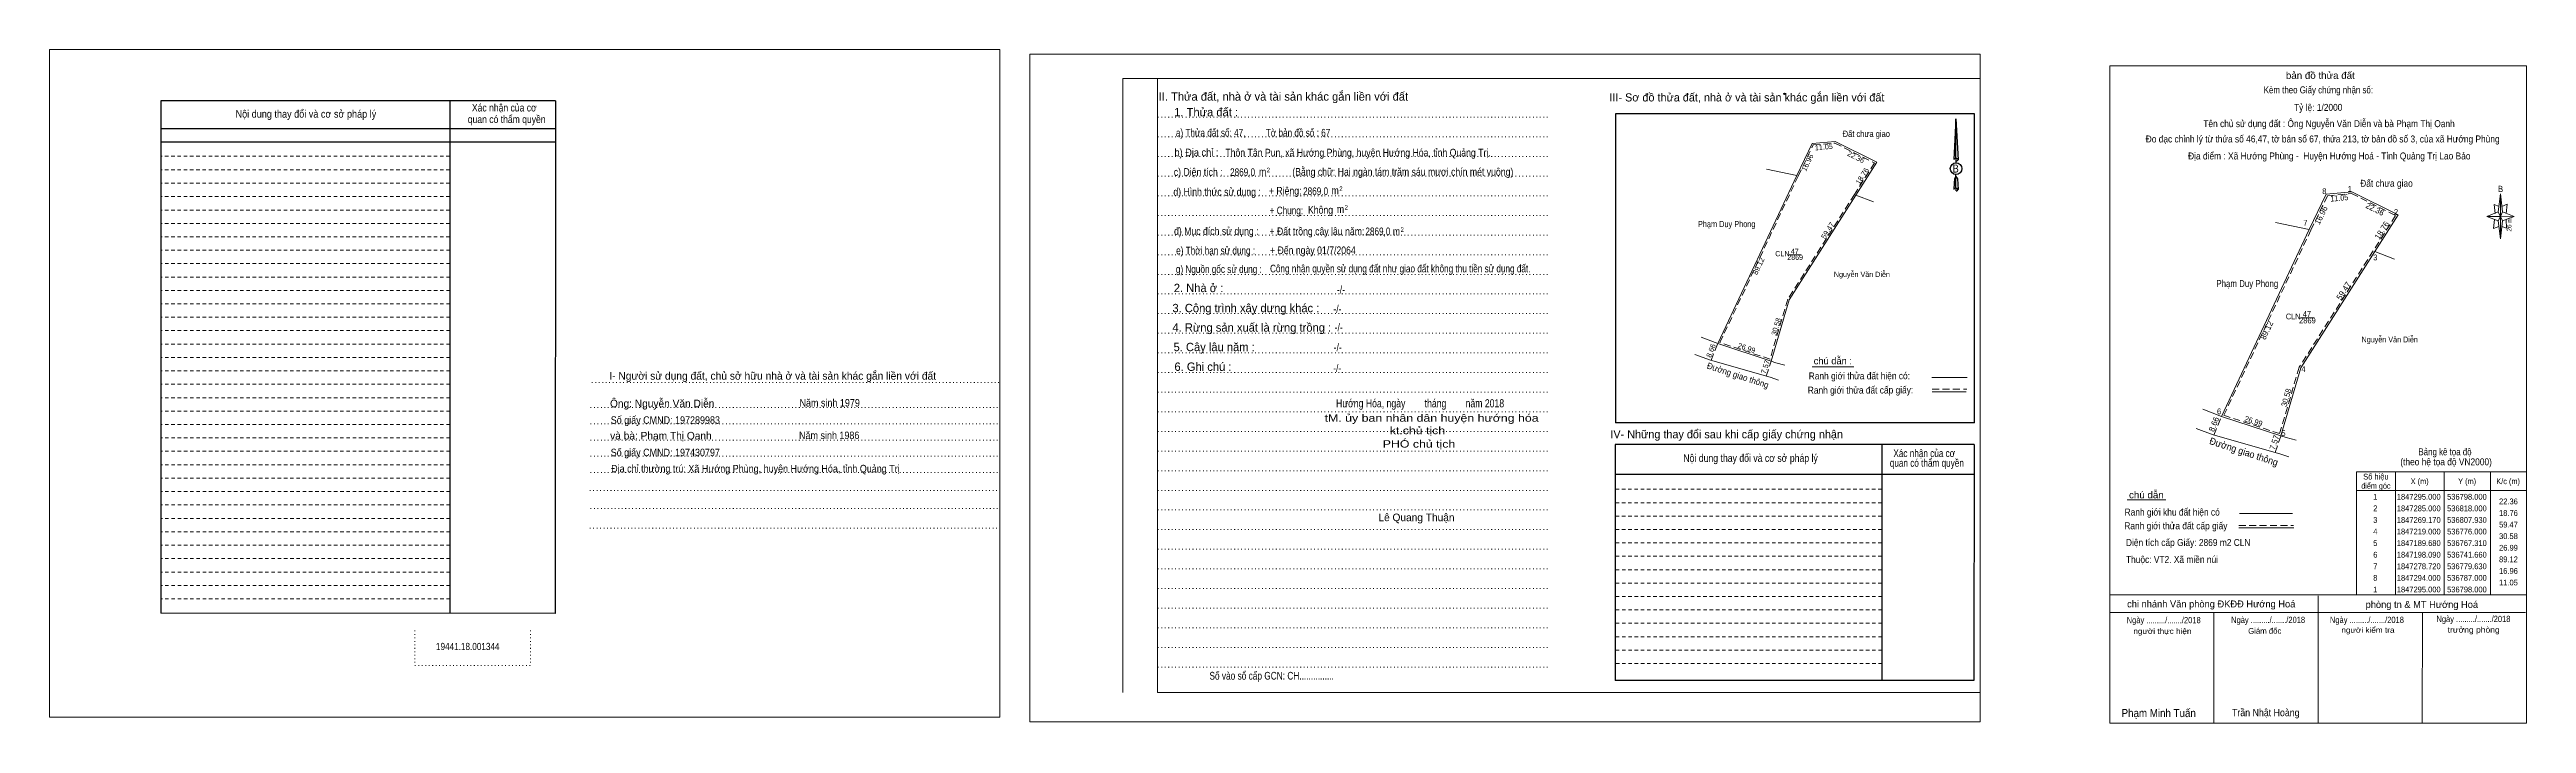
# Model space of a CAD drawing. Header units: metres. Extents: x 535804 to 536873, y 1847066 to 1847356.
import ezdxf
from ezdxf.enums import TextEntityAlignment as Align

# ---------------------------------------------------------------- set-up
doc = ezdxf.new("R2010")
doc.units = ezdxf.units.M
doc.header["$PDMODE"] = 32
doc.header["$PDSIZE"] = 0.5
for name, pattern in [('DOTTED', [1.5, 0.3, -1.2]), ('MEDIUM_DASHED', [4.5, 3, -1.5]), ('SHORT_DASHED', [2.7, 1.5, -1.2])]:
    doc.linetypes.add(name, pattern=pattern)
for name, color, linetype, lineweight in [('1', 7, 'DOTTED', 13), ('17', 7, 'Continuous', 13), ('18', 7, 'Continuous', 25), ('2', 7, 'SHORT_DASHED', 13), ('28', 7, 'Continuous', 25), ('55', 7, 'Continuous', 13), ('6', 7, 'Continuous', 13), ('63', 7, 'Continuous', 13)]:
    doc.layers.add(name, color=color, linetype=linetype, lineweight=lineweight)
doc.layers.add('7', color=7, linetype='Continuous')

msp = doc.modelspace()

# ---------------------------------------------------------------- linework, layer by layer
at = {"layer": '1', "linetype": 'Continuous'}
for p, q in [((536267.23, 1847343.93), (536637.43, 1847343.93)), ((536267.23, 1847343.93), (536267.23, 1847078.93)), ((536637.43, 1847343.93), (536637.43, 1847076.71))]:
    msp.add_line(p, q, dxfattribs=at)
at = {"layer": '1'}
for p, q in [((536282.23, 1847343.93), (536282.23, 1847078.93)), ((536282.23, 1847343.93), (536282.23, 1847078.93)), ((536282.37, 1847327.13), (536451.45, 1847327.13)), ((536282.37, 1847318.65), (536451.45, 1847318.65)), ((536282.37, 1847310.19), (536451.45, 1847310.19)), ((536282.37, 1847301.73), (536451.45, 1847301.73)), ((536282.37, 1847293.25), (536451.45, 1847293.25)), ((536282.37, 1847284.77), (536451.45, 1847284.77)), ((536282.37, 1847276.29), (536451.45, 1847276.29)), ((536282.37, 1847267.85), (536451.45, 1847267.85)), ((536282.37, 1847259.35), (536451.45, 1847259.35)), ((536282.37, 1847250.89), (536451.45, 1847250.89)), ((536282.37, 1847242.41), (536451.45, 1847242.41)), ((536282.37, 1847233.95), (536451.45, 1847233.95)), ((536282.37, 1847225.47), (536451.45, 1847225.47)), ((536282.37, 1847217.01), (536451.45, 1847217.01)), ((536037.93, 1847212.71), (536214.05, 1847212.71)), ((536282.37, 1847208.53), (536451.45, 1847208.53)), ((536037.35, 1847201.89), (536213.45, 1847201.89)), ((536037.35, 1847194.89), (536213.45, 1847194.89)), ((536282.37, 1847200.05), (536451.45, 1847200.05)), ((536037.35, 1847187.89), (536213.45, 1847187.89)), ((536282.37, 1847191.57), (536451.45, 1847191.57)), ((536282.37, 1847183.11), (536451.45, 1847183.11)), ((536037.35, 1847180.91), (536213.45, 1847180.91)), ((536037.35, 1847173.89), (536213.45, 1847173.89)), ((536282.37, 1847174.65), (536451.45, 1847174.65)), ((536037.01, 1847166.17), (536213.11, 1847166.17)), ((536282.37, 1847166.17), (536451.45, 1847166.17)), ((536037.35, 1847158.27), (536213.45, 1847158.27)), ((536282.37, 1847157.69), (536451.45, 1847157.69)), ((536037.01, 1847149.85), (536213.11, 1847149.85)), ((536282.37, 1847149.23), (536451.45, 1847149.23)), ((536282.37, 1847140.77), (536451.45, 1847140.77)), ((536282.37, 1847132.29), (536451.45, 1847132.29)), ((536282.37, 1847123.81), (536451.45, 1847123.81)), ((536282.37, 1847115.33), (536451.45, 1847115.33)), ((535961.49, 1847105.65), (535961.49, 1847090.63)), ((536011.45, 1847105.65), (536011.45, 1847090.63)), ((536282.37, 1847106.89), (536451.45, 1847106.89)), ((536282.37, 1847098.41), (536451.45, 1847098.41)), ((535961.49, 1847090.63), (536011.45, 1847090.63)), ((536282.37, 1847089.93), (536451.45, 1847089.93))]:
    msp.add_line(p, q, dxfattribs=at)
at = {"layer": '1', "linetype": 'Continuous'}
for points in [[(535803.67, 1847068.35), (536214.07, 1847068.35), (536214.07, 1847356.35), (535803.67, 1847356.35)], [(535803.67, 1847356.35), (536214.07, 1847356.35), (536214.07, 1847068.35), (535803.67, 1847068.35)], [(535803.67, 1847068.35), (536214.07, 1847068.35), (536214.07, 1847356.35), (535803.67, 1847356.35)], [(536227.03, 1847066.33), (536637.43, 1847066.33), (536637.43, 1847354.33), (536227.03, 1847354.33)], [(536282.23, 1847343.93), (536637.43, 1847343.93), (536637.43, 1847078.93), (536282.23, 1847078.93)]]:
    msp.add_lwpolyline(points, close=True, dxfattribs=at)
at = {"layer": '1', "linetype": 'MEDIUM_DASHED'}
msp.add_lwpolyline([(536797.86, 1847294.23), (536816.92, 1847284.7), (536807.3, 1847269.57), (536775.31, 1847219.31), (536766.81, 1847190.63), (536742.7, 1847198.54), (536780.31, 1847278.4), (536787.49, 1847293.29)], close=True, dxfattribs=at)
at = {"layer": '17'}
msp.add_line((536700.94, 1847162.06), (536717.62, 1847162.06), dxfattribs=at)
for points in [[(536783.44, 1847065.64), (536783.44, 1847065.7), (536783.48, 1847120.58)], [(536738.44, 1847065.68), (536738.44, 1847065.7), (536738.48, 1847113.5)], [(536828.44, 1847065.6), (536828.44, 1847065.7), (536828.48, 1847113.5)]]:
    msp.add_lwpolyline(points, dxfattribs=at)
at = {"layer": '18'}
for p, q in [((536627.05, 1847326.53), (536627.99, 1847308.85)), ((536627.05, 1847326.53), (536627.99, 1847308.85)), ((536627.05, 1847326.53), (536627.99, 1847308.85)), ((536626.29, 1847311.61), (536626.13, 1847308.89)), ((536627.05, 1847309.45), (536627.05, 1847308.77)), ((536627.05, 1847308.77), (536627.05, 1847308.25)), ((536627.05, 1847308.25), (536627.05, 1847307.57)), ((536627.05, 1847308.25), (536627.05, 1847307.57)), ((536627.05, 1847308.25), (536627.05, 1847307.57)), ((536627.05, 1847301.61), (536627.05, 1847302.41)), ((536627.05, 1847301.61), (536627.05, 1847302.41)), ((536627.05, 1847301.61), (536627.05, 1847302.41)), ((536627.05, 1847301.61), (536627.77, 1847300.65)), ((536627.05, 1847301.61), (536627.77, 1847300.65)), ((536627.05, 1847301.61), (536627.77, 1847300.65)), ((536627.77, 1847300.65), (536627.99, 1847296.01)), ((536627.77, 1847300.65), (536627.99, 1847296.01)), ((536627.77, 1847300.65), (536627.99, 1847296.01)), ((536627.99, 1847308.85), (536627.99, 1847308.89)), ((536627.05, 1847296.61), (536627.05, 1847295.93)), ((536627.05, 1847295.93), (536627.05, 1847295.41)), ((536627.99, 1847296.01), (536627.99, 1847296.05))]:
    msp.add_line(p, q, dxfattribs=at)
for points in [[(536627.05, 1847309.45), (536627.05, 1847326.53), (536626.29, 1847311.61)], [(536627.05, 1847296.61), (536627.05, 1847301.61), (536626.41, 1847300.65), (536626.29, 1847298.77), (536626.13, 1847296.05)]]:
    msp.add_lwpolyline(points, dxfattribs=at)
msp.add_ellipse((536627.085, 1847304.97), major_axis=(0, 2.516), ratio=0.983453, dxfattribs=at)
for centre, start_param, end_param in [((536627.086, 1847308.847), 1.57079633, 3.07445202), ((536627.086, 1847308.847), 0.06714063, 1.57079633), ((536627.086, 1847308.847), 4.71238898, 6.28318531), ((536627.086, 1847296.006), 2.49106941, 3.07427841), ((536627.086, 1847296.006), 1.57079633, 2.49106941), ((536627.086, 1847296.006), 0.06714063, 1.57079633), ((536627.086, 1847296.006), 4.71238898, 6.28318531)]:
    msp.add_ellipse(centre, major_axis=(0.907, 0), ratio=0.655448, start_param=start_param, end_param=end_param, dxfattribs=at)
at = {"layer": '2', "linetype": 'Continuous', "lineweight": 25}
for p, q in [((536022.21, 1847334.25), (535851.67, 1847334.25)), ((535851.67, 1847334.25), (535851.67, 1847113.21)), ((535976.53, 1847334.25), (535976.59, 1847113.05)), ((536022.21, 1847322.19), (535851.89, 1847322.19)), ((536022.21, 1847316.41), (535851.89, 1847316.41))]:
    msp.add_line(p, q, dxfattribs=at)
at = {"layer": '2'}
for p, q in [((535976.53, 1847310.29), (535851.65, 1847310.29)), ((535976.53, 1847304.49), (535851.65, 1847304.49)), ((535976.53, 1847304.49), (535851.67, 1847304.49)), ((535976.53, 1847298.71), (535851.67, 1847298.71)), ((535976.53, 1847292.93), (535851.67, 1847292.93)), ((535976.53, 1847287.13), (535851.67, 1847287.13)), ((535976.53, 1847281.35), (535851.67, 1847281.35)), ((535976.53, 1847275.57), (535851.67, 1847275.57)), ((535976.55, 1847269.77), (535851.67, 1847269.77)), ((535976.55, 1847264.01), (535851.67, 1847264.01)), ((535976.55, 1847258.21), (535851.67, 1847258.21)), ((535976.57, 1847252.43), (535851.67, 1847252.43)), ((535976.57, 1847246.65), (535851.67, 1847246.65)), ((535976.57, 1847240.85), (535851.67, 1847240.85)), ((535976.57, 1847235.07), (535851.67, 1847235.07)), ((535976.57, 1847229.29), (535851.67, 1847229.29)), ((535976.57, 1847223.49), (535851.67, 1847223.49)), ((535976.57, 1847217.73), (535851.67, 1847217.73)), ((535976.57, 1847211.93), (535851.67, 1847211.93)), ((535976.57, 1847206.15), (535851.67, 1847206.15)), ((535976.57, 1847200.37), (535851.67, 1847200.37)), ((535976.57, 1847194.57), (535851.67, 1847194.57)), ((535976.59, 1847188.79), (535851.67, 1847188.79)), ((535976.59, 1847183.01), (535851.67, 1847183.01)), ((535976.59, 1847177.21), (535851.67, 1847177.21)), ((535976.59, 1847171.43), (535851.67, 1847171.43)), ((535976.61, 1847165.65), (535851.67, 1847165.65)), ((535976.61, 1847159.85), (535851.67, 1847159.85)), ((535976.61, 1847154.09), (535851.67, 1847154.09)), ((536594.97, 1847160.85), (536479.85, 1847160.85)), ((536594.99, 1847155.09), (536479.85, 1847155.09)), ((535976.61, 1847148.29), (535851.67, 1847148.29)), ((535976.61, 1847142.51), (535851.67, 1847142.51)), ((536594.99, 1847149.29), (536479.85, 1847149.29)), ((536595.01, 1847143.51), (536479.85, 1847143.51)), ((535976.61, 1847136.73), (535851.67, 1847136.73)), ((535976.61, 1847130.93), (535851.67, 1847130.93)), ((536595.01, 1847137.73), (536479.85, 1847137.73)), ((536595.01, 1847131.93), (536479.85, 1847131.93)), ((535976.61, 1847125.15), (535851.67, 1847125.15)), ((535976.61, 1847119.37), (535851.67, 1847119.37)), ((536595.01, 1847126.15), (536479.85, 1847126.15)), ((536595.03, 1847120.37), (536479.85, 1847120.37)), ((536595.05, 1847114.57), (536479.85, 1847114.57)), ((536595.05, 1847108.81), (536479.85, 1847108.81)), ((536595.05, 1847103.01), (536479.85, 1847103.01)), ((536595.05, 1847097.23), (536479.85, 1847097.23)), ((536595.07, 1847091.45), (536479.85, 1847091.45))]:
    msp.add_line(p, q, dxfattribs=at)
at = {"layer": '2', "linetype": 'Continuous', "lineweight": 25}
msp.add_lwpolyline([(536022.21, 1847334.25), (536022.11, 1847112.99), (535851.67, 1847113.21)], dxfattribs=at)
at = {"layer": '28'}
for p, q in [((536479.97, 1847328.61), (536479.97, 1847195.33)), ((536635.01, 1847195.33), (536479.97, 1847195.33)), ((536594.97, 1847185.93), (536595.07, 1847084.17)), ((536634.87, 1847185.93), (536634.81, 1847084.17)), ((536634.85, 1847173.01), (536479.85, 1847173.01)), ((536634.81, 1847084.17), (536479.85, 1847084.17))]:
    msp.add_line(p, q, dxfattribs=at)
at = {"layer": '28', "linetype": 'SHORT_DASHED', "lineweight": 13}
msp.add_line((536594.97, 1847166.65), (536479.85, 1847166.65), dxfattribs=at)
at = {"layer": '28'}
for points in [[(536635.01, 1847195.33), (536635.01, 1847328.61), (536479.97, 1847328.61)], [(536634.87, 1847185.93), (536479.85, 1847185.93), (536479.85, 1847084.17)]]:
    msp.add_lwpolyline(points, dxfattribs=at)
msp.add_point((536552.93, 1847337.25), dxfattribs=at)
at = {"layer": '55'}
for p, q in [((536565, 1847219.5), (536582.96, 1847219.52)), ((536616.62, 1847214.92), (536631.86, 1847214.92)), ((536616.78, 1847208.72), (536631.4, 1847208.72)), ((536616.78, 1847208.72), (536631.4, 1847208.72))]:
    msp.add_line(p, q, dxfattribs=at)
at = {"layer": '55', "linetype": 'MEDIUM_DASHED'}
msp.add_line((536616.74, 1847209.82), (536631.74, 1847209.82), dxfattribs=at)
at = {"layer": '6'}
for p, q in [((536693.44, 1847065.7), (536693.44, 1847349.3)), ((536558.3, 1847302.07), (536524.13, 1847229.5)), ((536558.3, 1847302.07), (536545.23, 1847304.8)), ((536591.45, 1847290.59), (536583.77, 1847293.48)), ((536861.26, 1847286.28), (536862.26, 1847294.08)), ((536779.63, 1847278.72), (536765.1, 1847281.75)), ((536861.26, 1847282.48), (536856.26, 1847284.28)), ((536863.06, 1847282.48), (536862.26, 1847274.68)), ((536864.86, 1847279.28), (536862.86, 1847280.08)), ((536863.06, 1847286.28), (536868.06, 1847284.28)), ((536864.66, 1847283.08), (536864.86, 1847279.28)), ((536779.63, 1847278.72), (536741.66, 1847198.09)), ((536816.46, 1847265.96), (536807.93, 1847269.17)), ((536555.05, 1847267.81), (536560.22, 1847267.81)), ((536514.33, 1847224.77), (536521, 1847222.33)), ((536521, 1847222.33), (536546.83, 1847214.97)), ((536546.83, 1847214.97), (536550.41, 1847213.73)), ((536553.15, 1847220.22), (536549.29, 1847221.25)), ((536730.77, 1847192.83), (536738.18, 1847190.12)), ((536738.18, 1847190.12), (536766.88, 1847181.94)), ((536773.91, 1847187.77), (536769.62, 1847188.92)), ((536766.88, 1847181.94), (536770.86, 1847180.56)), ((536749.46, 1847156.2), (536772.46, 1847156.2)), ((536749.16, 1847149.96), (536772.96, 1847149.96)), ((536693.44, 1847121.1), (536873.44, 1847121.1)), ((536693.44, 1847113.5), (536873.04, 1847113.5)), ((536873.44, 1847065.7), (536693.44, 1847065.7))]:
    msp.add_line(p, q, dxfattribs=at)
at = {"layer": '6', "linetype": 'MEDIUM_DASHED'}
for p, q in [((536521.27, 1847222.25), (536524.13, 1847229.5)), ((536545.09, 1847215.46), (536547.21, 1847221.93)), ((536749.18, 1847150.94), (536772.78, 1847150.94))]:
    msp.add_line(p, q, dxfattribs=at)
at = {"layer": '6'}
for points in [[(536693.44, 1847349.3), (536873.44, 1847349.3), (536873.44, 1847065.7)], [(536558.3, 1847302.07), (536564.94, 1847315.82), (536574.84, 1847316.72), (536592.84, 1847307.72), (536583.77, 1847293.48), (536555.04, 1847248.32), (536547.21, 1847221.93)], [(536779.63, 1847278.72), (536787, 1847294), (536798, 1847295), (536818, 1847285), (536807.93, 1847269.17), (536776, 1847219), (536767.31, 1847189.68)], [(536862.86, 1847288.68), (536865.06, 1847289.68), (536864.66, 1847285.68)], [(536862.26, 1847284.28), (536861.26, 1847286.28), (536856.26, 1847284.28)], [(536859.66, 1847283.08), (536859.26, 1847279.08), (536861.46, 1847280.08)], [(536861.66, 1847288.68), (536859.46, 1847289.48), (536859.86, 1847285.68)], [(536862.26, 1847284.28), (536863.06, 1847282.48), (536868.06, 1847284.28)], [(536516.98, 1847232.33), (536524.13, 1847229.5), (536547.21, 1847221.93), (536549.29, 1847221.25)], [(536733.72, 1847201.23), (536741.66, 1847198.09), (536767.31, 1847189.68), (536769.62, 1847188.92)]]:
    msp.add_lwpolyline(points, dxfattribs=at)
at = {"layer": '6', "linetype": 'MEDIUM_DASHED'}
msp.add_lwpolyline([(536574.71, 1847316.03), (536591.86, 1847307.45), (536583.21, 1847293.84), (536554.41, 1847248.6), (536546.76, 1847222.79), (536525.07, 1847229.91), (536558.91, 1847301.78), (536565.38, 1847315.18)], close=True, dxfattribs=at)
at = {"layer": '6'}
for points in [[(536862.26, 1847294.08), (536863.06, 1847286.28), (536862.26, 1847284.28)], [(536862.26, 1847284.28), (536856.26, 1847284.28), (536861.26, 1847286.28), (536863.06, 1847282.48), (536868.06, 1847284.28), (536862.26, 1847284.48)], [(536862.26, 1847284.28), (536862.26, 1847274.68), (536861.26, 1847282.48)]]:
    msp.add_lwpolyline(points, close=True, dxfattribs=at)
at = {"layer": '63'}
for p, q in [((536776.02, 1847240.65), (536781.76, 1847240.65)), ((536816.84, 1847174.1), (536816.84, 1847121.1)), ((536837.84, 1847174.1), (536837.84, 1847121.1)), ((536857.84, 1847174.1), (536857.84, 1847121.1)), ((536800.04, 1847166.1), (536873.44, 1847166.1))]:
    msp.add_line(p, q, dxfattribs=at)
at = {"layer": '63', "linetype": 'MEDIUM_DASHED'}
for p, q in [((536738.48, 1847190.03), (536741.66, 1847198.09)), ((536764.95, 1847182.49), (536767.31, 1847189.68))]:
    msp.add_line(p, q, dxfattribs=at)
at = {"layer": '63'}
msp.add_lwpolyline([(536800.04, 1847174.1), (536873.44, 1847174.1), (536873.44, 1847121.1), (536800.04, 1847121.1)], close=True, dxfattribs=at)

# ---------------------------------------------------------------- texts
at = {"layer": '1'}
for s, width, p in [('CLN', 0.95, (536772.685, 1847239.94)), ('2869', 0.85, (536778.825, 1847238.2)), ('47', 0.8, (536778.65, 1847241.03))]:
    msp.add_text(s, height=2.5, dxfattribs=dict(at, width=width)).set_placement(p, align=Align.CENTER)
at = {"layer": '18'}
for s, height, p in [('II. Thửa đất, nhà ở và tài sản khác gắn liền với đất', 3.6, (536336.565, 1847334.31)), ('1. Thửa đất :', 3.6, (536303.19, 1847327.57)), ('3. Công trình xây dựng khác :', 3.6, (536320.36, 1847243.02)), ('2. Nhà ở :', 3.6, (536299.925, 1847251.7)), ('4. Rừng sản xuất là rừng trồng :', 3.6, (536322.91, 1847234.64)), ('5. Cây lâu năm :', 3.6, (536306.65, 1847226.22)), ('6. Ghi chú :', 3.6, (536301.825, 1847217.72)), ('Lê Quang Thuận', 3.274, (536394.045, 1847152.86))]:
    msp.add_text(s, height=height, dxfattribs=at).set_placement(p, align=Align.CENTER)
for s, width, p in [('a) Thửa đất số: 47,         Tờ bản đồ số : 67', 0.8, (536290.13, 1847318.83)), ('Thôn Tân Pun, xã Hướng Phùng, huyện Hướng Hóa, tỉnh Quảng Trị.', 0.85, (536311.49, 1847310.25)), ('(Bằng chữ: Hai ngàn tám trăm sáu mươi chín mét vuông)', 0.85, (536340.41, 1847301.95)), ('+ Đất trồng cây lâu năm:', 0.85, (536330.57, 1847276.3)), ('+ Đến ngày 01/7/2064', 0.85, (536330.79, 1847268.11)), ('Công nhận quyền sử dụng đất như giao đất không thu tiền sử dụng đất.', 0.8, (536330.79, 1847260.22))]:
    msp.add_text(s, height=3.3, dxfattribs=dict(at, width=width)).set_placement(p)
for s, height, width, p in [('b) Địa chỉ : ', 3.3, 0.9, (536299.555, 1847310.33)), ('c) Diện tích :                                                   ', 3.3, 0.85, (536326.345, 1847301.89)), ('2869,0', 3.3, 0.8, (536318.93, 1847301.81)), (' m', 3.3, 0.85, (536327.095, 1847301.97)), ('2', 2, 0.75, (536330.07, 1847303.39)), ('B', 3.456, 0.85, (536626.93, 1847303.29)), ('d) Hình thức sử dụng :', 3.3, 0.85, (536307.93, 1847293.31)), ('+ Riêng: ', 3.3, 0.85, (536337.87, 1847293.77)), ('2869,0', 3.3, 0.8, (536350.47, 1847293.59)), (' m', 3.3, 0.85, (536358.415, 1847293.89)), ('2', 2, 0.75, (536361.43, 1847295.31)), ('đ) Mục đích sử dụng :', 3.3, 0.85, (536307.59, 1847276.37)), ('       + Chung:', 3.3, 0.8, (536334.43, 1847285.29)), ('Không', 3.3, 0.85, (536352.61, 1847285.53)), (' m', 3.3, 0.85, (536360.715, 1847285.85)), ('2', 2, 0.75, (536363.73, 1847287.29)), ('2869,0', 3.3, 0.8, (536377.38, 1847276.27)), ('2', 2, 0.75, (536387.88, 1847277.65)), ('e) Thời hạn sử dụng :', 3.3, 0.8, (536307.29, 1847268)), (' m', 3.3, 0.85, (536384.865, 1847276.23)), ('g) Nguồn gốc sử dụng :', 3.3, 0.8, (536308.69, 1847259.98)), ('Hướng Hóa, ngày        tháng        năm 2018', 3.5, 0.8, (536395.605, 1847201.98)), ('tM. ủy ban nhân dân huyện hướng hóa', 3.189, 1.25, (536400.575, 1847195.78)), ('kt.chủ tịch', 3.18, 1.25, (536394.465, 1847190.4)), ('PHÓ chủ tịch', 3.18, 1.25, (536395.145, 1847184.62)), ('19441.18.001344', 3.1, 0.85, (535984.295, 1847097.25)), ('Số vào sổ cấp GCN: CH...............', 3.348, 0.8, (536331.5, 1847084.49))]:
    msp.add_text(s, height=height, dxfattribs=dict(at, width=width)).set_placement(p, align=Align.CENTER)
at = {"layer": '2'}
for s, width, p in [('Xác nhận của cơ', 0.85, (536000.075, 1847329.65)), ('Xác nhận của cơ', 0.85, (536000.075, 1847329.65)), ('Nội dung thay đổi và cơ sở pháp lý', 0.9, (535914.395, 1847326.97)), ('Nội dung thay đổi và cơ sở pháp lý', 0.9, (535914.395, 1847326.97)), (' quan có thẩm quyền', 0.85, (536000.595, 1847324.65)), (' quan có thẩm quyền', 0.85, (536000.595, 1847324.65))]:
    msp.add_text(s, height=3.261, dxfattribs=dict(at, width=width)).set_placement(p, align=Align.CENTER)
at = {"layer": '2', "width": 0.95}
msp.add_text('Đường giao thông', height=3, rotation=341.842, dxfattribs=at).set_placement((536750.908, 1847181.432), align=Align.CENTER)
at = {"layer": '28'}
for s, height, p in [('III- Sơ đồ thửa đất, nhà ở và tài sản khác gắn liền với đất', 3.5, (536536.755, 1847333.97)), ('I- Người sử dụng đất, chủ sở hữu nhà ở và tài sản khác gắn liền với đất', 3.306, (536115.985, 1847213.93)), ('IV- Những thay đổi sau khi cấp giấy chứng nhận', 3.5, (536528.01, 1847188.63))]:
    msp.add_text(s, height=height, dxfattribs=at).set_placement(p, align=Align.CENTER)
for s, height, width, p in [('-/-', 3.3, 0.85, (536361.43, 1847251.12)), ('-/-', 3.3, 0.85, (536359.91, 1847242.76)), ('-/-', 3.3, 0.85, (536360.45, 1847234.86)), ('-/-', 3.3, 0.85, (536360.03, 1847226.2)), ('-/-', 3.3, 0.85, (536359.81, 1847217.26)), ('Năm sinh 1979', 3.22, 0.9, (536140.615, 1847202.33)), ('Năm sinh 1986', 3.22, 0.9, (536140.41, 1847188.29)), ('Xác nhận của cơ', 3.3, 0.8, (536613.335, 1847180.53)), ('Nội dung thay đổi và cơ sở pháp lý', 3.3, 0.85, (536538.34, 1847178.45)), (' quan có thẩm quyền', 3.3, 0.8, (536613.97, 1847176.35))]:
    msp.add_text(s, height=height, dxfattribs=dict(at, width=width)).set_placement(p, align=Align.CENTER)
for s, p in [('Ông: Nguyễn Văn Diễn', (536045.73, 1847202.01)), ('và bà: Phạm Thị Oanh', (536045.79, 1847188.11))]:
    msp.add_text(s, height=3.278, dxfattribs=at).set_placement(p)
at = {"layer": '28', "width": 0.9}
for s, p in [('Số giấy CMND: 197289983', (536046.05, 1847194.89)), ('Số giấy CMND: 197430797', (536046.03, 1847180.91)), ('Địa chỉ thường trú: Xã Hướng Phùng, huyện Hướng Hóa, tỉnh Quảng Trị', (536046.23, 1847173.95))]:
    msp.add_text(s, height=3.22, dxfattribs=at).set_placement(p)
at = {"layer": '55', "width": 0.9}
for s, p in [('Ranh giới thửa đất hiện có:', (536585.326, 1847214.07)), ('Ranh giới thửa đất cấp giấy:', (536585.826, 1847207.932))]:
    msp.add_text(s, height=3, rotation=0.135, dxfattribs=at).set_placement(p, align=Align.CENTER)
at = {"layer": '55'}
msp.add_text('chú dẫn :', height=3, rotation=359.974, dxfattribs=at).set_placement((536573.859, 1847220.536), align=Align.CENTER)
at = {"layer": '6'}
for s, height, width, p in [('bản đồ thửa đất', 3, 1.05, (536784.42, 1847343.71)), ('Kèm theo Giấy chứng nhận số:', 3, 0.85, (536783.57, 1847337.47)), ('Tỷ lệ: 1/2000', 3, 0.9, (536783.495, 1847329.91)), ('Đất chưa giao', 2.7, 0.9, (536588.32, 1847318.66)), ('Tên chủ sử dụng đất : Ông Nguyễn Văn Diễn và bà Phạm Thị Oanh', 3, 0.9, (536788.17, 1847322.89)), ('Đo đạc chỉnh lý từ thửa số 46,47, tờ bản số 67, thửa 213, tờ bản đồ số 3, của xã Hướng Phùng', 3, 0.9, (536785.43, 1847316.28)), ('Địa điểm : Xã Hướng Phùng -  Huyện Hướng Hoá - Tỉnh Quảng Trị Lao Bảo', 3, 0.9, (536788.28, 1847308.95)), ('B', 2.755, 0.75, (536862.28, 1847294.83)), ('Phạm Duy Phong', 2.7, 0.85, (536528.025, 1847279.73)), ('CLN', 2.25, 0.95, (536552.065, 1847267.17)), ('47', 2.25, 0.85, (536557.425, 1847268.15)), ('2869', 2.25, 0.85, (536557.58, 1847265.6)), ('Nguyễn Văn Diễn', 2.25, 0.9, (536586.42, 1847258.24)), ('Bảng kê tọa độ ', 3, 0.85, (536838.73, 1847181.3)), ('(theo hệ tọa độ VN2000)', 3, 0.9, (536838.73, 1847176.98)), ('chú dẫn', 3, 1.05, (536709.28, 1847162.73)), ('Ranh giới thửa đất cấp giấy', 3, 0.9, (536722.02, 1847149.37)), ('Ranh giới khu đất hiện có ', 3, 0.9, (536720.93, 1847155.29)), ('Ngày ........./......./2018', 2.7, 0.9, (536716.76, 1847108.85)), ('Ngày ........./......./2018', 2.7, 0.9, (536761.86, 1847108.93)), ('Ngày ........./......./2018', 2.7, 0.9, (536804.54, 1847108.93)), ('Ngày ........./......./2018', 2.7, 0.9, (536850.54, 1847109.33)), ('người thực hiện', 2.4, 1.1, (536716.21, 1847104.21)), ('người kiểm tra', 2.4, 1.1, (536804.98, 1847104.69)), ('trưởng phòng', 2.5, 1.1, (536850.65, 1847104.77)), ('Phạm Minh Tuấn', 3.5, 0.9, (536714.61, 1847068.33)), ('Trần Nhật Hoàng', 3.16, 0.9, (536760.85, 1847068.71))]:
    msp.add_text(s, height=height, dxfattribs=dict(at, width=width)).set_placement(p, align=Align.CENTER)
for s, rotation, p in [('16.96', 64.251, (536563.917, 1847307.126)), ('22.36', 333.435, (536583.342, 1847308.954)), ('18.76', 57.538, (536587.511, 1847301.156)), ('59.47', 57.526, (536572.613, 1847277.636)), ('89.12', 64.783, (536542.81, 1847262.451)), ('8.66', 68.469, (536522.284, 1847226.042)), ('7.57', 71.828, (536545.806, 1847219.069))]:
    msp.add_text(s, height=2.25, rotation=rotation, dxfattribs=at).set_placement(p, align=Align.CENTER)
for s, height, rotation, width, p in [('11.05', 2.25, 5.194, 0.9, (536570.083, 1847313.192)), ('26 m', 1.999, 89.004, 0.9, (536866.986, 1847280.868)), ('30.58', 2.25, 73.491, 0.95, (536550.474, 1847236.46)), ('26.99', 2.25, 341.847, 0.95, (536536.279, 1847226.529)), ('Đường giao thông', 2.7, 341.842, 0.95, (536532.454, 1847214.506))]:
    msp.add_text(s, height=height, rotation=rotation, dxfattribs=dict(at, width=width)).set_placement(p, align=Align.CENTER)
at = {"layer": '6', "width": 0.9}
for s, p in [('Diện tích cấp Giấy: 2869 m2 CLN', (536700.46, 1847142.17)), ('Thuộc: VT2. Xã miền núi', (536700.48, 1847134.85))]:
    msp.add_text(s, height=3, dxfattribs=at).set_placement(p)
at = {"layer": '6'}
for s, height, p in [('chi nhánh Văn phòng ĐKĐĐ Hướng Hoá', 3, (536737.29, 1847115.65)), ('phòng tn & MT Hướng Hoá', 3, (536828.26, 1847115.41)), ('Giám đốc', 2.5, (536760.42, 1847104.27))]:
    msp.add_text(s, height=height, dxfattribs=at).set_placement(p, align=Align.CENTER)
at = {"layer": '63'}
for s, width, p in [(' 8', 0.8, (536787, 1847294)), (' 1', 0.75, (536798, 1847295)), (' 7', 0.8, (536778.86, 1847280.38)), (' 2', 0.85, (536818, 1847285)), (' 3', 0.8, (536809.04, 1847265.41)), (' 4', 0.85, (536778.01, 1847217.19)), (' 6', 0.85, (536741.59, 1847198.99)), (' 5', 0.8, (536769.39, 1847189.61)), ('22.36', 0.85, (536869.72, 1847160.14)), ('59.47', 0.85, (536869.72, 1847150.14)), ('18.76', 0.85, (536869.72, 1847155.14)), ('30.58', 0.85, (536869.72, 1847145.14)), ('26.99', 0.85, (536869.72, 1847140.14)), ('89.12', 0.85, (536869.72, 1847135.14)), ('16.96', 0.85, (536869.72, 1847130.14)), ('11.05', 0.85, (536869.72, 1847125.14))]:
    msp.add_text(s, height=2.5, dxfattribs=dict(at, width=width)).set_placement(p, align=Align.RIGHT)
for s, rotation, width, p in [('11.05', 5.194, 0.9, (536792.712, 1847291.075)), ('30.58', 73.491, 0.95, (536770.923, 1847205.81)), ('26.99', 341.847, 0.95, (536755.146, 1847194.789))]:
    msp.add_text(s, height=2.5, rotation=rotation, dxfattribs=dict(at, width=width)).set_placement(p, align=Align.CENTER)
for s, rotation, p in [('22.36', 333.435, (536807.441, 1847286.38)), ('16.96', 64.251, (536785.866, 1847284.327)), ('18.76', 57.538, (536812.082, 1847277.689)), ('59.47', 57.526, (536795.524, 1847251.559)), ('89.12', 64.783, (536762.415, 1847234.682)), ('8.66', 68.469, (536739.602, 1847194.231)), ('7.57', 71.828, (536765.743, 1847186.485))]:
    msp.add_text(s, height=2.5, rotation=rotation, dxfattribs=at).set_placement(p, align=Align.CENTER)
for s, width, p in [('Nguyễn Văn Diễn', 0.9, (536814.375, 1847230.01)), ('Số hiệu', 0.85, (536808.42, 1847170.84)), ('điểm góc', 0.9, (536808.42, 1847166.84)), (' 1', 0.75, (536807.715, 1847162.14)), ('1847295.000', 0.85, (536826.92, 1847162.14)), ('X (m)', 0.95, (536827.32, 1847168.84)), ('536798.000', 0.85, (536847.725, 1847162.14)), ('Y (m)', 0.95, (536847.815, 1847168.84)), ('K/c (m)', 0.95, (536865.52, 1847168.84)), (' 3', 0.8, (536807.72, 1847152.14)), (' 2', 0.85, (536807.72, 1847157.14)), ('1847285.000', 0.85, (536826.92, 1847157.14)), ('1847269.170', 0.85, (536826.92, 1847152.14)), ('536818.000', 0.85, (536847.725, 1847157.14)), ('536807.930', 0.85, (536847.725, 1847152.14)), (' 4', 0.85, (536807.715, 1847147.14)), (' 5', 0.8, (536807.72, 1847142.14)), ('1847219.000', 0.85, (536826.92, 1847147.14)), ('1847189.680', 0.85, (536826.92, 1847142.14)), ('536776.000', 0.85, (536847.725, 1847147.14)), ('536767.310', 0.85, (536847.725, 1847142.14)), (' 8', 0.8, (536807.72, 1847127.14)), (' 6', 0.85, (536807.72, 1847137.14)), (' 7', 0.8, (536807.72, 1847132.14)), ('1847198.090', 0.85, (536826.92, 1847137.14)), ('1847278.720', 0.85, (536826.92, 1847132.14)), ('1847294.000', 0.85, (536826.92, 1847127.14)), ('536741.660', 0.85, (536847.725, 1847137.14)), ('536779.630', 0.85, (536847.725, 1847132.14)), ('536787.000', 0.85, (536847.725, 1847127.14)), (' 1', 0.75, (536807.715, 1847122.14)), ('1847295.000', 0.85, (536826.92, 1847122.14)), ('536798.000', 0.85, (536847.725, 1847122.14))]:
    msp.add_text(s, height=2.5, dxfattribs=dict(at, width=width)).set_placement(p, align=Align.CENTER)
at = {"layer": '7'}
for s, width, p in [('Đất chưa giao', 0.9, (536812.985, 1847297.15)), ('Phạm Duy Phong', 0.85, (536752.88, 1847253.9))]:
    msp.add_text(s, height=3, dxfattribs=dict(at, width=width)).set_placement(p, align=Align.CENTER)

doc.saveas('drawing.dxf')
